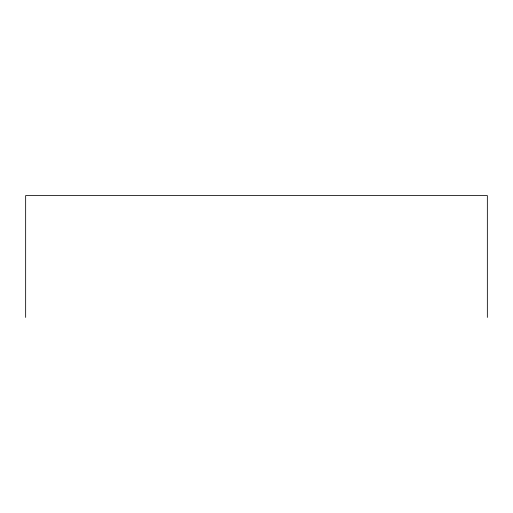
<?xml version="1.0" encoding="UTF-8"?>
<svg xmlns="http://www.w3.org/2000/svg" width="513" height="513" viewBox="0 0 513 513"><rect width="100%" height="100%" fill="white"/><g stroke="black" fill="none" stroke-linecap="round" stroke-linejoin="round"><path stroke-width="0.77" d="M487.35 317.419L487.35 195.581L25.65 195.581L25.65 317.419"/></g></svg>
